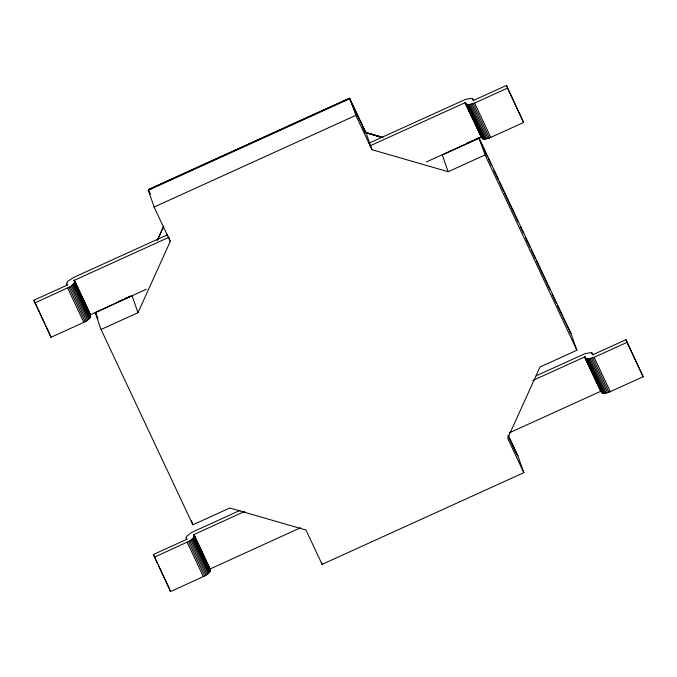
<?xml version="1.0" encoding="UTF-8"?>
<svg xmlns="http://www.w3.org/2000/svg" width="677" height="677" viewBox="0 0 677 677"><rect width="100%" height="100%" fill="white"/><g stroke="black" fill="none" stroke-linecap="round" stroke-linejoin="round"><path stroke-width="1.02" d="M508.461 435.827L517.871 455.849L523.837 472.673L322.108 564.364L305.953 530.006L229.799 508.012L192.869 524.793L101.051 329.487L137.973 312.698L170.265 241.401L154.111 207.044L148.314 190.279L149.025 189.289L349.349 98.317L366.071 132.963L371.995 149.71L448.157 171.713L485.079 154.931L479.164 138.21L478.588 137.896L474.831 139.597M168.539 237.458L74.14 280.405L90.193 314.898L90.447 317.208L88.569 319.468L85.15 321.744L50.953 337.332L33.85 300.258L66.837 285.254L66.6 283.375L67.827 281.268L73.412 277.545L167.583 234.741M34.806 302.974L70.256 286.659L73.886 283.561L74.478 282.207L74.098 280.447M244.829 511.363L193.63 534.695L209.726 569.145L209.988 571.456L208.11 573.707L204.691 575.992L170.494 591.58L153.383 554.505L186.37 539.501L186.133 537.623L186.734 536.277L191.616 532.452L240.03 510.39M154.339 557.222L189.797 540.906L193.419 537.809L194.011 536.455L193.63 534.695M90.193 314.898L146.249 289.291M209.726 569.145L300.385 527.815M150.108 194.087L148.314 190.279L148.627 189.552L349.349 98.317L349.924 98.639L355.84 115.352L371.995 149.71M157.132 240.462L163.648 226.067M157.631 239.861L163.673 226.524M148.39 189.89L151.149 188.875M348.977 98.402L348.545 98.647L349.349 98.317M148.314 190.279L349.924 98.639M154.111 207.044L355.84 115.352M368.923 143.228L465.454 99.401L471.31 98.343L472.554 98.859L473.451 100.763M369.904 145.927L465.294 102.608L482.803 138.87L485.527 139.03L489.386 138.006L523.617 122.495L506.506 85.42L473.578 100.382L472.554 98.859M465.446 102.633L466.131 104.19L468.298 104.757L474.594 103.073L507.462 88.137L506.506 85.42M119.034 301.324L122.791 299.615M124.67 298.76L130.306 296.204M467.325 143.016L472.952 140.452M426.425 161.947L481.195 137.042L482.286 138.548M132.108 295.604L95.245 312.715L101.051 329.487M448.157 171.713L442.276 154.974L479.164 138.21L570.939 333.414L576.906 350.237L539.984 367.019L507.682 438.315L523.837 472.673M536.243 375.777L584.987 353.648L590.843 352.59L592.087 353.106L592.984 355.01M532.689 380.525L584.877 356.855L602.344 393.117L605.069 393.278L608.928 392.245L643.15 376.742L626.047 339.668L593.111 354.63L592.087 353.106M584.979 356.881L585.673 358.429L587.831 359.005L594.135 357.321L626.995 342.384L626.047 339.668M509.442 432.789L600.736 391.289L601.819 392.787M382.513 137.363L365.377 132.413L382.327 137.659M364.911 132.294L383.123 137.558M365.36 132.574L382.437 137.507M478.588 137.896L479.164 138.21M569.975 332.263L570.939 333.414L562.807 317.022M516.906 454.707L517.871 455.849M363.041 127.725L364.911 131.473L363.151 127.682M507.462 88.137L523.617 122.495M626.995 342.384L643.15 376.742M474.594 103.073L490.749 137.431M594.135 357.321L610.282 391.678M591.571 352.785L592.468 354.689M473.231 103.649L489.386 138.006M592.773 357.888L608.928 392.245M471.886 104.106L488.041 138.463M591.419 358.353L607.574 392.711M470.583 104.453L486.738 138.81M590.124 358.7L606.27 393.058M469.381 104.673L485.527 139.03M588.914 358.92L605.069 393.278M468.298 104.757L484.453 139.115M587.831 359.005L603.986 393.362M467.384 104.698L483.53 139.056M586.917 358.945L603.072 393.303M466.648 104.512L482.803 138.87M586.189 358.759L602.344 393.117M465.234 102.625L481.499 136.966M584.767 356.872L601.032 391.213M465.107 102.659L481.33 136.999M584.64 356.906L600.863 391.247M465.04 102.684L481.195 137.042M584.581 356.931L600.736 391.289M479.037 138.844L487.55 156.954M488.447 158.858L491.578 165.526M493.821 170.291L498.297 179.82M499.194 181.724L503.671 191.252M504.568 193.157L518.007 221.743M520.249 226.507L523.389 233.176M525.623 237.94L530.108 247.469M530.996 249.373L535.482 258.902M536.379 260.806L549.817 289.392M552.051 294.156L556.536 303.677M557.433 305.589L561.91 315.118M485.079 154.931L576.906 350.237M349.67 98.393L365.766 132.641M508.08 435.328L517.465 455.299M349.797 99.265L350.686 101.161M351.575 103.056L359.589 120.1M508.004 435.76L511.118 442.394M512.007 444.29L516.458 453.759M148.838 190.838L150.176 193.69M96.667 315.194L95.322 312.325L97.945 318.461M74.36 280.27L90.515 314.627M193.901 534.517L210.048 568.875M74.301 280.295L90.388 314.687M193.834 534.542L209.929 568.934M74.182 280.371L90.286 314.763M193.724 534.618L209.828 569.01M74.478 282.207L90.633 316.565M194.011 536.455L210.166 570.813M74.292 282.851L90.447 317.208M193.834 537.098L209.988 571.456M73.886 283.561L90.033 317.919M193.419 537.809L209.574 572.167M73.251 284.323L89.406 318.681M192.784 538.57L208.939 572.928M72.414 285.11L88.569 319.468M191.955 539.349L208.11 573.707M71.407 285.897L87.561 320.255M190.948 540.144L207.103 574.502M70.256 286.659L86.411 321.016M189.797 540.906L205.952 575.264M68.995 287.387L85.15 321.744M188.536 541.634L204.691 575.992M66.6 283.375L67.497 285.288M186.133 537.623L187.03 539.535M67.666 288.038L83.821 322.396M187.199 542.285L203.354 576.643M33.85 300.258L45.071 324.114M45.968 326.026L49.556 333.659M153.383 554.505L157.428 563.095M158.325 564.999L169.538 588.863M169.859 589.769L170.494 591.58M50.005 334.616L50.953 337.332M321.423 562.384L322.108 564.364M132.133 295.951L137.973 312.698M191.498 520.825L192.869 524.793M168.556 236.459L170.265 241.401"/></g></svg>
